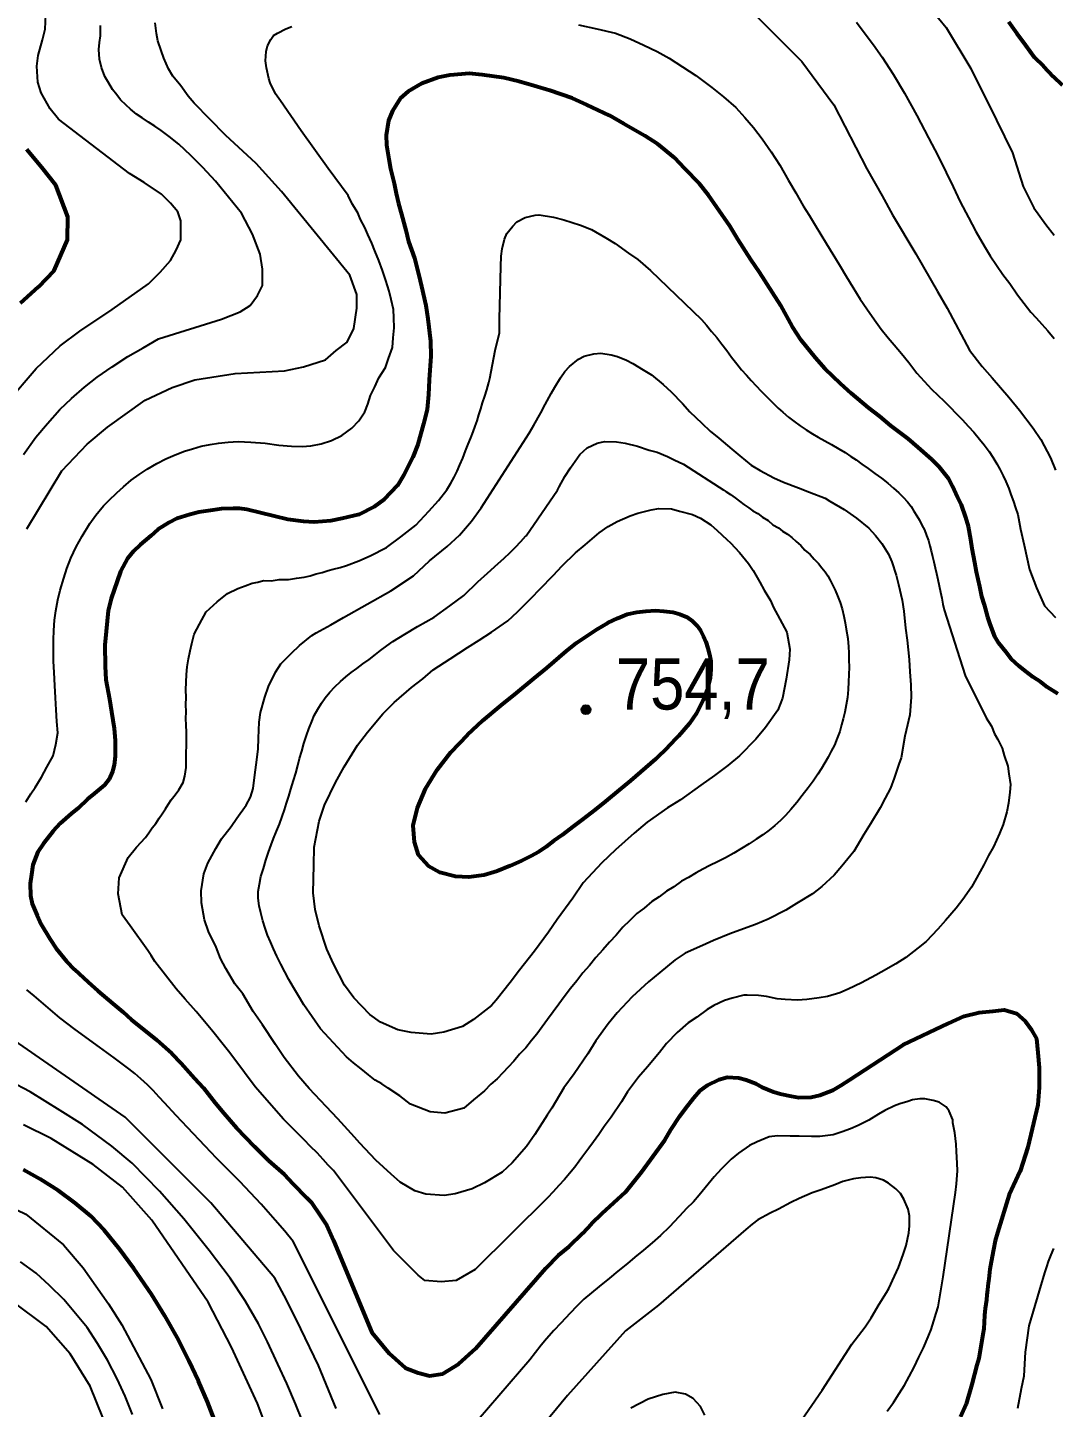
# Model space of a CAD drawing. Header units: metres. Extents: x 552626 to 559174, y 1843804 to 1852371.
# Drawn here: x 558177.1 to 558518.5, y 1846339 to 1846798.3 of the extents above; entities that cross this region are included whole.
import ezdxf

# ---------------------------------------------------------------- set-up
doc = ezdxf.new("R2010")
doc.units = ezdxf.units.M
doc.header["$LTSCALE"] = 6.8
for name, color, linetype, lineweight in [('1', 7, 'Continuous', 25), ('2', 7, 'Continuous', 53), ('5', 7, 'Continuous', 25)]:
    doc.layers.add(name, color=color, linetype=linetype, lineweight=lineweight)

msp = doc.modelspace()

# ---------------------------------------------------------------- hatches: boundary and pattern name
at = {"layer": '5'}
msp.add_hatch(color=256, dxfattribs=at).paths.add_polyline_path([(558364.42, 1846571.29, 1), (558361.42, 1846571.29, 1)])

# ---------------------------------------------------------------- linework, layer by layer
at = {"layer": '1'}
for points in [[(558413, 1846808.86), (558434.78, 1846786.97), (558445.42, 1846772.52), (558456.39, 1846751.25), (558461.53, 1846742.26), (558464.99, 1846735.96), (558472.72, 1846723), (558479.94, 1846710.44), (558483.17, 1846704.87), (558490.6, 1846690.85), (558494.8, 1846685.42), (558498.13, 1846681.73), (558503.61, 1846675.29), (558507.18, 1846670.96), (558511.79, 1846664.92), (558514.3, 1846661.14), (558517.57, 1846655.11), (558519.21, 1846650.97)], [(558170.05, 1846673.31), (558179.98, 1846684.76), (558187.93, 1846692.37), (558194.51, 1846697.22), (558205.25, 1846704.45), (558217.33, 1846712.95), (558221.24, 1846716.87), (558224.65, 1846720.78), (558226.6, 1846724.21), (558228.07, 1846727.63), (558228.07, 1846730.57), (558228.07, 1846734), (558227.09, 1846736.93), (558224.65, 1846739.87), (558221.73, 1846742.8), (558215.87, 1846746.72), (558210.99, 1846749.65), (558187.39, 1846767.79), (558184.58, 1846771.21), (558181.64, 1846776.53), (558180.48, 1846780.14), (558180.21, 1846785.43), (558180.63, 1846788.97), (558182.11, 1846794.21), (558182.95, 1846797.72), (558183.14, 1846802.65)], [(558477.66, 1846804.52), (558482.79, 1846798.26), (558491.05, 1846784.6), (558499.56, 1846767.47), (558504.93, 1846756.53), (558508.37, 1846745.36), (558512.01, 1846738.29), (558515.97, 1846732.76), (558518.79, 1846729.18)], [(558176.88, 1846631.47), (558188.55, 1846650.76), (558196.93, 1846659.57), (558203.69, 1846665.3), (558216.23, 1846674.21), (558225.18, 1846678.49), (558232.77, 1846681.02), (558246.16, 1846683.13), (558262.61, 1846683.99), (558268.96, 1846685.36), (558276.21, 1846687.63), (558279.84, 1846690.81), (558283.47, 1846693.54), (558285.73, 1846698.09), (558286.64, 1846704.91), (558286.64, 1846709.45), (558284.37, 1846715.82), (558261.57, 1846743.71), (558253.22, 1846753.02), (558242.96, 1846762.45), (558232.51, 1846773.14), (558230.59, 1846775.41), (558228.11, 1846778.87), (558225.49, 1846782.15), (558223.97, 1846784.55), (558222.47, 1846788.12), (558221.61, 1846790.6), (558220.48, 1846793.88), (558220.04, 1846796.32)], [(558210.48, 1846688.75), (558215.62, 1846691.67), (558220.65, 1846694.66), (558241.64, 1846701.2), (558247.86, 1846703.7), (558251.18, 1846705.78), (558253.67, 1846709.1), (558255.32, 1846712.43), (558255.32, 1846717.83), (558254.49, 1846722.82), (558252.01, 1846729.47), (558248.28, 1846736.54), (558239.65, 1846747.11), (558235.46, 1846751.72), (558231.49, 1846755.72), (558227.4, 1846759.42), (558224.27, 1846761.99), (558221.59, 1846764.01), (558219.52, 1846765.51), (558217.38, 1846766.75), (558215.29, 1846768.26), (558213.35, 1846769.47), (558211.33, 1846771.06), (558209.87, 1846772.49), (558207.99, 1846774.26), (558206.85, 1846775.88), (558205.38, 1846777.65), (558204.15, 1846779.79), (558202.78, 1846781.99), (558201.67, 1846785.03), (558201.04, 1846787.77), (558200.86, 1846790.94), (558201.1, 1846793.27), (558201.34, 1846795.48), (558201.43, 1846797.32), (558201.41, 1846799.01)], [(558220.04, 1846796.32), (558219.55, 1846799.84)], [(558287.89, 1846734.42), (558286.98, 1846736.65), (558285.18, 1846739.65), (558283.84, 1846742.37), (558277.1, 1846751.32), (558268.15, 1846763.93), (558261.29, 1846773.88), (558259.57, 1846776.22), (558257.88, 1846779.9), (558257.42, 1846781.27), (558256.68, 1846784.88), (558256.3, 1846787.2), (558256.48, 1846790.27), (558257, 1846792.23), (558258.07, 1846794.26), (558258.95, 1846795.6), (558260.27, 1846796.43), (558263.04, 1846797.82), (558265.02, 1846798.64)], [(558360.41, 1846799.16), (558366.57, 1846797.87), (558372.72, 1846796.43), (558377.67, 1846794.52), (558382.17, 1846792.46), (558386.62, 1846790.32), (558390.57, 1846788.11), (558395.11, 1846785.24), (558399.49, 1846782.33), (558404.82, 1846778.35), (558408.67, 1846775.23), (558412.77, 1846771.62), (558415.75, 1846768.36), (558418.65, 1846765.04), (558421.6, 1846761.26), (558424.55, 1846756.9), (558427.42, 1846752.43), (558430.31, 1846747.35), (558432.76, 1846743.28), (558435.26, 1846738.94), (558437.24, 1846735.82), (558439.21, 1846732.5), (558441.13, 1846729.39), (558442.97, 1846726.31), (558445.09, 1846722.87), (558447.17, 1846719.39)], [(558452.96, 1846800.05), (558455.56, 1846796.58), (558458.62, 1846792.48), (558461.51, 1846788.37), (558465.2, 1846782.8), (558468.97, 1846776.39), (558473.05, 1846769), (558476.95, 1846761.58), (558480.16, 1846755.44), (558482.77, 1846749.99), (558485.15, 1846745.27), (558487.41, 1846740.3)], [(558487.41, 1846740.3), (558490.18, 1846735.05), (558492.65, 1846730.35), (558495.4, 1846725.66), (558497.47, 1846722.34), (558499.59, 1846719.19), (558501.69, 1846716.08), (558503.95, 1846713.06), (558506.49, 1846709.29), (558508.77, 1846706.45), (558510.96, 1846703.54), (558512.76, 1846701.67), (558514.65, 1846699.52), (558516.65, 1846697.3), (558518.71, 1846694.82)], [(558185.78, 1846587.38), (558185.74, 1846591.19), (558185.72, 1846594.45), (558185.84, 1846597.62), (558186.09, 1846601.05), (558186.48, 1846604.14), (558187.17, 1846607.79), (558187.94, 1846611.04), (558189.13, 1846615), (558190.19, 1846618.2), (558191.51, 1846621.68), (558193.33, 1846625.41), (558195.27, 1846628.95), (558197.85, 1846633.18), (558199.83, 1846635.97), (558202.33, 1846639.12), (558204.15, 1846640.91), (558206.78, 1846643.46), (558209.04, 1846645.46), (558211.59, 1846647.63), (558214.24, 1846649.51), (558216.95, 1846651.27), (558220.18, 1846653.23), (558223.16, 1846654.73), (558226.2, 1846656.12), (558229.33, 1846657.28), (558231.97, 1846658.06), (558234.92, 1846658.95), (558237.85, 1846659.48), (558240.66, 1846659.92), (558243.83, 1846660.29), (558247.22, 1846660.46), (558251.45, 1846660.3), (558256.18, 1846659.95), (558260.77, 1846659.3), (558264.92, 1846658.93), (558268.48, 1846658.8), (558271.38, 1846659.07), (558274.78, 1846659.69), (558278.3, 1846660.84), (558281.71, 1846662.45), (558285.01, 1846664.89), (558287.33, 1846667.38), (558289.38, 1846670.38), (558290.38, 1846672.97), (558291.22, 1846675.76), (558292.72, 1846678.67), (558294.04, 1846681.65), (558296.18, 1846685.09), (558297.27, 1846688.18), (558298.57, 1846691.78), (558298.77, 1846694.98), (558299.13, 1846698.39), (558299.03, 1846701.61), (558298.87, 1846704.49), (558298.15, 1846707.72), (558297.42, 1846710.59), (558296.39, 1846714.12), (558295.2, 1846717.46), (558293.97, 1846720.79), (558292.63, 1846723.97), (558291.68, 1846726.53), (558290.3, 1846729.45), (558289.32, 1846731.76), (558287.89, 1846734.42)], [(558327.98, 1846671.32), (558328.51, 1846673.35), (558329.23, 1846675.55), (558329.9, 1846677.73), (558330.57, 1846680.09), (558330.95, 1846681.44), (558332.73, 1846690.75), (558334.2, 1846696.64), (558334.2, 1846701.35), (558334.64, 1846718.71), (558334.67, 1846722.23), (558335.03, 1846724.64), (558335.86, 1846727.88), (558336.58, 1846729.68), (558338.65, 1846732.12), (558339.98, 1846733.62), (558342.65, 1846735.09), (558346.07, 1846735.8), (558347.38, 1846735.97), (558352.13, 1846735.14), (558355.55, 1846734.33), (558361.09, 1846732.56), (558364.8, 1846731.03), (558369.6, 1846728.31), (558372.68, 1846726.42), (558377.07, 1846723.17), (558380.18, 1846721.09), (558384.43, 1846717.45), (558401.35, 1846701.06), (558403.03, 1846699.21), (558404.76, 1846697.12), (558406.47, 1846695.11), (558408.15, 1846692.93), (558409.8, 1846690.81), (558411.41, 1846688.52), (558413.12, 1846686.38), (558414.73, 1846684.32), (558416.39, 1846682.54), (558417.89, 1846680.84), (558419.57, 1846679.02), (558421.29, 1846677.25), (558423.18, 1846675.24), (558425.02, 1846673.46), (558426.84, 1846671.61), (558428.47, 1846670.22), (558430.28, 1846668.65), (558432.13, 1846667.29), (558434.21, 1846665.75), (558436.22, 1846664.39), (558438.29, 1846663.11), (558440.26, 1846661.95), (558442.43, 1846660.73), (558444.65, 1846659.49), (558447.05, 1846658.02), (558449.14, 1846656.85), (558451.12, 1846655.47), (558452.84, 1846654.41), (558454.78, 1846652.97), (558456.83, 1846651.56), (558459.11, 1846649.86), (558461.29, 1846648.26), (558463.38, 1846646.58), (558465.27, 1846645.02), (558467.03, 1846643.43), (558468.6, 1846641.89)], [(558447.17, 1846719.39), (558449.61, 1846715.35), (558451.77, 1846711.87), (558454.22, 1846707.92), (558456.44, 1846704.63), (558458.98, 1846700.96), (558461.21, 1846697.94), (558463.51, 1846695.04), (558465.52, 1846692.73), (558467.92, 1846689.74), (558470.36, 1846686.8), (558473, 1846683.29), (558475.5, 1846680.62), (558477.88, 1846677.87), (558480.08, 1846675.95), (558482.12, 1846673.88), (558484.16, 1846671.95), (558486.18, 1846669.78), (558488.15, 1846667.83), (558490.23, 1846665.55), (558492.02, 1846663.59), (558493.92, 1846661.3), (558495.43, 1846659.37), (558497.07, 1846657.15), (558498.29, 1846655.27), (558499.62, 1846653.11), (558500.61, 1846651.26), (558501.75, 1846649.08), (558502.63, 1846647.15), (558503.61, 1846644.88), (558504.37, 1846642.86), (558505.25, 1846640.52), (558505.91, 1846638.44), (558506.65, 1846636.16), (558507.57, 1846631.31), (558508.81, 1846625.97), (558510.57, 1846617.87), (558512.85, 1846611.78), (558515.57, 1846605.81), (558519.22, 1846601.97)], [(558175.77, 1846656.2), (558179.9, 1846661.98), (558183.7, 1846666.49), (558187.89, 1846671.11), (558191.75, 1846674.79), (558196.06, 1846678.64), (558200.33, 1846681.91), (558205.27, 1846685.39), (558210.48, 1846688.75)], [(558344.01, 1846663.3), (558345.57, 1846665.97), (558347.91, 1846670.06), (558349.37, 1846672.81), (558351.38, 1846676.48), (558352.54, 1846678.62), (558354.43, 1846681.71), (558355.88, 1846683.79), (558357.48, 1846685.42), (558360.41, 1846687.87), (558362.37, 1846688.88), (558365.5, 1846689.65), (558367.85, 1846689.85), (558371.34, 1846689.34), (558373.41, 1846688.74), (558376.4, 1846687.59), (558378.54, 1846686.44), (558382.02, 1846684.4), (558384.71, 1846682.65), (558388.63, 1846679.44), (558391.31, 1846677.02), (558395.03, 1846673.11), (558397.46, 1846670.38), (558401.45, 1846666.6), (558404.26, 1846663.91), (558407.2, 1846661.62), (558411.46, 1846657.97), (558414.11, 1846655.74), (558417.93, 1846652.61), (558420.91, 1846650.8), (558425.48, 1846648.43), (558428.71, 1846646.93), (558433.69, 1846645.08), (558437.29, 1846643.63), (558442.48, 1846641.62), (558444.12, 1846640.69), (558448.84, 1846637.86), (558453, 1846634.96), (558457.03, 1846631.67), (558459.33, 1846629.2), (558461.37, 1846626.6), (558463.62, 1846622.99), (558464.7, 1846620.47), (558466.12, 1846615.99), (558466.97, 1846612.96), (558468.11, 1846607.69), (558468.66, 1846604.05), (558469.28, 1846598.34), (558469.77, 1846594.41), (558470.48, 1846587.94), (558470.71, 1846583.88), (558471.06, 1846579.56), (558471.2, 1846575.4), (558470.7, 1846569.54), (558469.54, 1846564.36), (558469.03, 1846562.39), (558467.84, 1846555.21), (558467.05, 1846553.12), (558465.45, 1846548.46), (558464.25, 1846545.17), (558462.48, 1846541.81), (558460.8, 1846538.56), (558457.67, 1846533.23), (558455.45, 1846529.72), (558452.07, 1846524.08)], [(558226.26, 1846542.95), (558227.46, 1846544.61), (558228.85, 1846546.97), (558229.48, 1846549.09), (558229.92, 1846551.99), (558229.91, 1846554.38), (558229.9, 1846557.02), (558229.98, 1846559.24), (558230.05, 1846561.5), (558229.95, 1846563.8), (558229.94, 1846566.04), (558229.77, 1846568.36), (558229.86, 1846570.58), (558229.73, 1846572.97), (558229.84, 1846575.35), (558229.78, 1846577.86), (558229.85, 1846580.45), (558229.95, 1846582.9), (558230.25, 1846585.52), (558230.67, 1846588.12), (558231.23, 1846590.79), (558231.8, 1846593.3), (558232.55, 1846596.38), (558234.29, 1846599.74), (558236.55, 1846603.78), (558240.25, 1846607.19), (558243.61, 1846609.95), (558247.13, 1846611.62), (558249.56, 1846612.49), (558251.86, 1846613.3), (558253.72, 1846613.7), (558255.68, 1846614.23), (558258.18, 1846614.15), (558260.8, 1846614.55), (558263.96, 1846614.53), (558266.56, 1846615.04), (558269.13, 1846615.35), (558271.16, 1846615.79), (558273.17, 1846616.44), (558275.1, 1846616.86), (558277.12, 1846617.6), (558278.86, 1846618.06), (558281.09, 1846618.6), (558283.22, 1846619.18), (558287.34, 1846620.74), (558291.11, 1846622.47), (558296.55, 1846625.27), (558301.32, 1846628.78), (558306.29, 1846632.68), (558310.67, 1846637.3), (558313.88, 1846640.92), (558316.67, 1846644.45), (558318.01, 1846646.65), (558319.07, 1846648.62), (558320.07, 1846650.61), (558321, 1846652.79), (558321.94, 1846654.94), (558322.89, 1846657.41), (558323.77, 1846659.6), (558324.59, 1846661.75), (558325.37, 1846663.68), (558326.04, 1846665.57), (558326.77, 1846667.43), (558327.27, 1846669.4), (558327.98, 1846671.32)], [(558249.89, 1846539.42), (558251.35, 1846542.17), (558252.23, 1846545.03), (558252.71, 1846549.56), (558253.24, 1846552.85), (558253.81, 1846558.15), (558253.93, 1846561.77), (558254.21, 1846567.13), (558254.66, 1846570.32), (558256.11, 1846575.44), (558257.29, 1846578.92), (558259.64, 1846583.68), (558261.37, 1846586.55), (558264.93, 1846590.04), (558267.56, 1846592.55), (558271.69, 1846595.92), (558273.2, 1846596.77), (558278, 1846599.46), (558282.25, 1846601.9), (558298, 1846610.79), (558305.5, 1846615.81), (558310.82, 1846620.82), (558316.76, 1846625.53), (558320.82, 1846629.29), (558324.89, 1846633.99), (558328.02, 1846638.38), (558344.01, 1846663.3)], [(558353.48, 1846644.26), (558354.01, 1846645.37), (558355.85, 1846648.83), (558357.76, 1846651.72), (558360.9, 1846656.19), (558363.28, 1846658.39), (558366.69, 1846659.95), (558369.1, 1846660.45), (558373.09, 1846660.38), (558375.99, 1846659.98), (558380.1, 1846658.98), (558383.96, 1846657.66), (558386.61, 1846656.95), (558390.02, 1846655.48), (558392.24, 1846654.43), (558395.36, 1846653.01), (558408.86, 1846644.33), (558409.46, 1846643.91), (558411, 1846642.87), (558412.55, 1846641.71), (558414.08, 1846640.6), (558415.52, 1846639.5), (558417.09, 1846638.48), (558418.46, 1846637.45), (558420.14, 1846636.49), (558421.68, 1846635.28), (558423.58, 1846634.16), (558425.16, 1846632.81), (558426.98, 1846631.75), (558428.35, 1846630.68), (558429.97, 1846629.64), (558431.39, 1846628.56), (558432.85, 1846627.23), (558434.43, 1846625.9), (558435.78, 1846624.37), (558437.5, 1846622.87), (558438.83, 1846621.35), (558440.3, 1846619.87), (558441.45, 1846618.49), (558442.51, 1846617.1), (558443.42, 1846615.76), (558444.25, 1846614.33), (558445.03, 1846612.81), (558445.88, 1846611.02), (558446.64, 1846609.12), (558447.53, 1846606.88), (558448.19, 1846604.78), (558448.8, 1846602.39), (558449.2, 1846600.15), (558449.54, 1846597.99), (558450.05, 1846594.89), (558450.3, 1846592.19), (558450.46, 1846590.14), (558450.45, 1846587.8), (558450.47, 1846585.39), (558450.36, 1846582.98), (558450.33, 1846580.55), (558450.16, 1846577.95), (558449.92, 1846575.31), (558449.55, 1846572.82), (558449.04, 1846570.44), (558448.53, 1846568.23), (558447.96, 1846566.19), (558447.39, 1846563.93), (558446.55, 1846561.79)], [(558290.76, 1846587.96), (558292.86, 1846589.64), (558294.6, 1846590.93), (558296.63, 1846592.48), (558298.62, 1846593.92), (558302.63, 1846596.38), (558306.83, 1846598.89), (558312.38, 1846601.98), (558317.58, 1846605.78), (558322.3, 1846609.3), (558326.98, 1846613.75), (558330.16, 1846616.63), (558333.68, 1846619.87), (558335.64, 1846621.56), (558337.73, 1846623.51), (558339.49, 1846625.29), (558341.29, 1846627.23), (558342.96, 1846629.05), (558343.03, 1846629.14), (558353.48, 1846644.26)], [(558468.6, 1846641.89), (558469.94, 1846640.4), (558471.1, 1846638.82), (558472.09, 1846637.34), (558473.01, 1846635.76), (558473.9, 1846634.29), (558474.73, 1846632.7), (558475.58, 1846631.08), (558476.26, 1846629.25), (558476.87, 1846627.52), (558477.32, 1846625.74), (558477.79, 1846624.08), (558478.21, 1846622.25), (558478.72, 1846620.4), (558479.14, 1846618.5), (558479.62, 1846616.54), (558480.04, 1846614.54), (558480.49, 1846612.43), (558480.93, 1846610.33), (558481.34, 1846608.37), (558481.72, 1846606.39), (558482.1, 1846604.53), (558489.08, 1846582.64), (558496.15, 1846568.57)], [(558176.55, 1846540.58), (558178.21, 1846543.26), (558179.62, 1846545.38), (558181.79, 1846548.74), (558183.54, 1846552.11), (558185.68, 1846555.92), (558186.49, 1846559.7), (558187.16, 1846563.54), (558186.85, 1846567.35), (558186.67, 1846571.21), (558186.42, 1846575.22), (558186.17, 1846579.33), (558185.97, 1846583.62), (558185.78, 1846587.38)], [(558300.96, 1846442.76), (558297.13, 1846445.23), (558295.01, 1846446.67), (558292.79, 1846447.88), (558290.54, 1846449.69), (558288.1, 1846451.67), (558285.58, 1846453.65), (558283.23, 1846455.75), (558274.57, 1846464.97), (558269.02, 1846473.06), (558267.25, 1846475.99), (558265.61, 1846478.77), (558264.07, 1846481.4), (558262.72, 1846484.01), (558261.34, 1846486.55), (558260.11, 1846489.23), (558258.9, 1846491.59), (558257.91, 1846493.98), (558256.95, 1846496.18), (558256.2, 1846498.56), (558255.38, 1846500.98), (558254.75, 1846503.59), (558254.16, 1846505.95), (558253.89, 1846508.49), (558253.86, 1846510.72), (558254.25, 1846513.18), (558254.79, 1846515.75), (558255.6, 1846518.37), (558256.4, 1846521.21), (558257.25, 1846523.77), (558258.13, 1846526.22), (558258.99, 1846528.41), (558259.97, 1846530.79), (558260.92, 1846533.18), (558261.79, 1846535.67), (558262.66, 1846537.88), (558263.25, 1846540.13), (558264.09, 1846542.5), (558264.75, 1846544.84), (558265.64, 1846547.65), (558266.37, 1846550.08), (558267.06, 1846552.61), (558267.66, 1846554.94), (558268.36, 1846557.46), (558269.06, 1846559.96), (558269.99, 1846562.6), (558270.68, 1846564.89), (558271.7, 1846567.26), (558272.53, 1846569.29), (558273.67, 1846571.44), (558274.88, 1846573.41), (558276.17, 1846575.22), (558277.74, 1846577.09), (558279.39, 1846578.83), (558281.21, 1846580.63), (558283.07, 1846582.21), (558284.8, 1846583.67), (558286.74, 1846584.99), (558288.71, 1846586.52), (558290.76, 1846587.96)], [(558496.15, 1846568.57), (558497.84, 1846565.75), (558498.91, 1846563.23), (558500, 1846561.37), (558501.41, 1846558.42), (558502.09, 1846556.03), (558503.3, 1846552.39), (558503.71, 1846549.88), (558504.16, 1846546.33), (558504.01, 1846543.75), (558503.52, 1846540.09), (558503.01, 1846537.27), (558501.74, 1846533.04), (558500.6, 1846530.05), (558498.5, 1846525.61), (558496.88, 1846522.66), (558495.36, 1846519.62), (558492.89, 1846515.14), (558491.26, 1846512.18), (558488.37, 1846508.02), (558486.16, 1846505.19), (558482.6, 1846501.04), (558480.02, 1846498.16), (558476.17, 1846494.07), (558473.5, 1846491.93), (558469.34, 1846488.76), (558466, 1846486.63), (558461.14, 1846483.84), (558459.36, 1846482.86), (558454.66, 1846480.28), (558450.18, 1846478.2), (558447.39, 1846477), (558443.26, 1846475.82), (558440.49, 1846475.28), (558436.38, 1846474.76), (558433.36, 1846474.58), (558429.27, 1846474.73), (558426.58, 1846474.96), (558422.97, 1846475.74), (558420.37, 1846476.08), (558416.56, 1846476.17), (558415.42, 1846476.22), (558411.57, 1846475.17), (558409, 1846474.47), (558405.51, 1846472.8), (558403.3, 1846471.48), (558399.82, 1846468.95), (558396.94, 1846466.98), (558393.26, 1846463.77), (558389.74, 1846460.1), (558387.45, 1846457.16), (558383.4, 1846452.38), (558380.41, 1846448.97), (558376.76, 1846444.06), (558374.71, 1846440.77), (558371.37, 1846435.61), (558369, 1846432.56), (558367.25, 1846429.87), (558365.47, 1846427.37), (558363.84, 1846425.27), (558361.61, 1846422.23), (558360.71, 1846420.99), (558359.19, 1846419.03), (558357.5, 1846416.88), (558355.78, 1846414.88)], [(558446.55, 1846561.79), (558445.67, 1846559.48), (558444.54, 1846557.41), (558443.57, 1846555.45), (558442.43, 1846553.54), (558441.37, 1846551.67), (558440.1, 1846549.73), (558438.53, 1846547.49), (558436.89, 1846545.2), (558434.92, 1846542.67), (558433.06, 1846540.3), (558431.13, 1846538.03), (558429.32, 1846536.05), (558427.64, 1846534.34), (558425.8, 1846532.71), (558423.91, 1846531.19), (558421.76, 1846529.59), (558419.56, 1846528.13), (558417.2, 1846526.61), (558414.72, 1846525.05), (558412.14, 1846523.54), (558409.33, 1846521.95), (558406.68, 1846520.58), (558404.16, 1846519.36), (558401.83, 1846518.11), (558399.57, 1846516.98), (558397.09, 1846515.4), (558394.77, 1846514.12), (558392.21, 1846512.33), (558389.79, 1846510.89), (558387.24, 1846508.95), (558384.81, 1846507.36), (558382.25, 1846505.22), (558379.88, 1846503.36), (558377.47, 1846500.93), (558375.21, 1846498.81), (558372.95, 1846496.21), (558370.73, 1846493.91), (558368.57, 1846491.28), (558366.27, 1846488.81), (558364.1, 1846486.13), (558361.94, 1846483.64), (558359.85, 1846480.96), (558357.79, 1846478.39), (558355.72, 1846475.69), (558353.89, 1846473.2), (558352, 1846470.66), (558350.18, 1846468.08), (558348.41, 1846465.69), (558346.64, 1846463.21), (558344.83, 1846461.09), (558342.91, 1846458.67), (558340.85, 1846456.6), (558338.95, 1846454.31), (558337.03, 1846452.23), (558335.27, 1846450.38), (558333.4, 1846448.43), (558331.27, 1846446.59), (558329.21, 1846444.41), (558325.56, 1846441.41), (558322.24, 1846438.61), (558315.94, 1846436.95), (558311.12, 1846437.4), (558304.56, 1846439.98), (558300.96, 1846442.76)], [(558355.78, 1846414.88), (558353.93, 1846412.84), (558352.01, 1846410.78), (558350.09, 1846408.79), (558326.1, 1846384.86), (558319.76, 1846381.22), (558314.77, 1846380.77), (558309.33, 1846381.22), (558307.06, 1846383.04), (558304.34, 1846385.77), (558298.9, 1846391.22), (558278.89, 1846417.87), (558277.19, 1846419.69), (558275.46, 1846421.54), (558273.43, 1846423.72), (558271.32, 1846425.88), (558269.13, 1846428.11), (558266.82, 1846430.37), (558264.57, 1846432.63), (558262.25, 1846434.99), (558252.89, 1846445.71), (558249.3, 1846450.48), (558245.76, 1846455.28), (558243.94, 1846457.56), (558242.2, 1846459.79), (558238.77, 1846464.1), (558233.22, 1846470.83), (558229.57, 1846474.93), (558226.6, 1846478.29), (558219.51, 1846487.48), (558218.25, 1846489.42), (558217.11, 1846491.05), (558211.27, 1846499.28), (558208.6, 1846502.97), (558207.21, 1846509.94), (558207.6, 1846515.23), (558210.63, 1846522.02), (558213.32, 1846525.45), (558216.31, 1846528.7), (558217.43, 1846530.26), (558218.61, 1846531.89), (558219.82, 1846533.37), (558220.94, 1846535.14), (558221.94, 1846536.58), (558222.98, 1846538.23), (558223.89, 1846539.67), (558224.87, 1846541.25), (558226.26, 1846542.95)], [(558452.07, 1846524.08), (558448.12, 1846519.21), (558445.56, 1846516.14), (558441.47, 1846512.39), (558438.36, 1846509.91), (558433.05, 1846506.78), (558429.44, 1846504.52), (558423.55, 1846501.5), (558419.3, 1846499.74), (558412.94, 1846497.42), (558410.85, 1846496.68), (558405.34, 1846494.38), (558401.74, 1846492.79), (558395.99, 1846490.17), (558392.57, 1846487.93), (558387.48, 1846483.78), (558383.69, 1846480.65), (558378.33, 1846475.7), (558373.3, 1846470.32), (558370.33, 1846466.72), (558366.21, 1846460.98), (558363.52, 1846456.65), (558359.03, 1846450.01), (558355.62, 1846445.4), (558351.53, 1846438.62), (558350.02, 1846436.25), (558345.88, 1846429.84), (558343.15, 1846425.89), (558338.41, 1846420.45), (558335.1, 1846417.28), (558329.18, 1846413.78), (558325.06, 1846411.75), (558319.38, 1846410.09), (558315.74, 1846409.54), (558309.7, 1846410.01), (558305.96, 1846411.07), (558301.13, 1846413.98), (558298.13, 1846416.64), (558292.99, 1846421.32), (558287.73, 1846426.93), (558285.95, 1846428.98), (558280.35, 1846435.03), (558276.5, 1846439.2), (558270.81, 1846445.14), (558267.26, 1846449.25), (558262.49, 1846455.5), (558259.58, 1846459.79), (558255.24, 1846466.37), (558252.22, 1846470.74), (558248.72, 1846476.67), (558246.11, 1846480.05), (558243.11, 1846485.09), (558241.35, 1846488.48), (558239.84, 1846492.18), (558237.29, 1846497.37), (558235.95, 1846501.29), (558234.95, 1846506.96), (558234.84, 1846510.93), (558235.74, 1846516.65), (558237.1, 1846520.15), (558239.72, 1846525.04), (558241.7, 1846528.23), (558244.89, 1846532.33), (558246.72, 1846535.13), (558249.89, 1846539.42)], [(558294.37, 1846336.67), (558265.55, 1846394.28), (558262.72, 1846397.65), (558259.55, 1846401.3), (558254.81, 1846406.63), (558251.32, 1846410.42), (558247.78, 1846414.18), (558245.82, 1846416.12), (558243.9, 1846418.08), (558240.04, 1846422.01), (558236.23, 1846426.01), (558230.32, 1846432.13), (558226.54, 1846436.17), (558222.65, 1846440.35), (558220.95, 1846442.28), (558218.96, 1846444.44), (558216.97, 1846446.37), (558214.8, 1846448.36), (558212.76, 1846450.13), (558210.85, 1846451.72), (558205.96, 1846455.34), (558201.05, 1846458.96), (558192.99, 1846464.74), (558187.8, 1846468.63), (558179.3, 1846475.95), (558176.83, 1846477.98)], [(558279.85, 1846338.61), (558273.88, 1846352.96), (558268.04, 1846365.17), (558263.24, 1846374.77), (558259.45, 1846382.06), (558238.1, 1846407.13), (558209.58, 1846435.64), (558168.39, 1846464.08)], [(558266.29, 1846340.17), (558263.4, 1846346.93), (558260.45, 1846353.46), (558256.97, 1846360.85), (558254, 1846366.88), (558249.49, 1846374.44), (558244.48, 1846382.06), (558237.58, 1846391.29), (558229.17, 1846401.82), (558221.01, 1846411.02), (558211.9, 1846420.3), (558205.15, 1846425.95), (558195.43, 1846433.14), (558187.94, 1846437.82), (558178, 1846444.03), (558171.21, 1846447.58)], [(558481.78, 1846382.48), (558485.86, 1846410.5), (558486.26, 1846413.4), (558486.57, 1846417.71), (558486.43, 1846420.35), (558486.23, 1846424.21), (558486.12, 1846426.66), (558485.65, 1846430.4), (558485.04, 1846433.74), (558485.01, 1846434.77), (558483.8, 1846437.56), (558482.76, 1846439.05), (558480.47, 1846440.66), (558478.51, 1846441.17), (558475.7, 1846441.67), (558474.08, 1846441.75), (558471.57, 1846441.34), (558470.01, 1846440.87), (558467.36, 1846440.06), (558465.65, 1846439.37), (558462.43, 1846437.83), (558460.3, 1846436.61), (558457.04, 1846434.59), (558453.47, 1846432.82), (558450.95, 1846431.74), (558448.14, 1846430.73), (558445.22, 1846429.79), (558440.74, 1846429.23), (558437.99, 1846429.17), (558433.89, 1846429.32), (558430.86, 1846429.32), (558426.68, 1846429.37), (558423.88, 1846429.02), (558419.91, 1846427.38), (558417.31, 1846426.2), (558413.64, 1846423.66), (558411.24, 1846421.65), (558407.96, 1846418.3), (558405.62, 1846415.73), (558403.56, 1846413.29), (558400.59, 1846409.69), (558398.69, 1846407.46), (558396.33, 1846405.08), (558395.41, 1846404.11), (558390.77, 1846399.1), (558387.75, 1846396.2), (558384.96, 1846393.81), (558382.03, 1846391.3), (558379.18, 1846389.07), (558376.71, 1846386.93), (558373.52, 1846384.41), (558370.77, 1846382.04), (558367.34, 1846379.3), (558364.76, 1846377.13), (558362.27, 1846375), (558359.95, 1846372.67), (558357.65, 1846370.34), (558354.55, 1846367.07), (558352.26, 1846364.63), (558349.77, 1846361.86), (558348.07, 1846359.69), (558346.13, 1846357.29), (558344.27, 1846354.83), (558327.01, 1846334.85)], [(558257.9, 1846329.11), (558253.61, 1846340.36), (558244.94, 1846359.11), (558237.17, 1846374.09), (558218.51, 1846401.37), (558208.65, 1846412.35), (558198.94, 1846419.9), (558184.92, 1846428.49), (558175.72, 1846433.09)], [(558431.27, 1846329.72), (558441.58, 1846344.73), (558451.43, 1846360.1), (558455.88, 1846365.86), (558457.88, 1846368.87), (558460.54, 1846373.37), (558462.89, 1846377.27), (558463.77, 1846378.61), (558465.62, 1846382.74), (558466.98, 1846385.56), (558468.52, 1846389.93), (558469.48, 1846392.89), (558470.37, 1846397.09), (558470.55, 1846399.48), (558470.61, 1846402.81), (558470.14, 1846405.02), (558468.68, 1846408.35), (558467.59, 1846410.21), (558466.07, 1846411.72), (558463.66, 1846413.6), (558461.92, 1846414.62), (558459.35, 1846415.44), (558457.52, 1846415.68), (558454.42, 1846415.39), (558451.99, 1846415.08), (558448.41, 1846414.16), (558445.7, 1846413.06)], [(557998.84, 1846316.62), (558012.23, 1846339.43), (558017.55, 1846348.58), (558022.45, 1846356.53), (558029.96, 1846366.52), (558042.17, 1846379.27), (558053.08, 1846389.69), (558059, 1846394.03), (558065.12, 1846397.96), (558073.72, 1846402.77), (558088.88, 1846409.13), (558098.49, 1846411.62), (558111.19, 1846413.5), (558130.77, 1846414.38), (558137.8, 1846414.54), (558150.32, 1846413.23), (558164.49, 1846409.12), (558176.58, 1846403.3), (558189.07, 1846393.08), (558195.64, 1846385.42), (558204.03, 1846373.53), (558208.51, 1846366.47), (558218.12, 1846348.27), (558222.07, 1846338.56)], [(558445.7, 1846413.06), (558441.25, 1846411.46), (558438.25, 1846410.42), (558433.93, 1846408.55), (558431.06, 1846407.25), (558426.98, 1846405.03), (558424.21, 1846403.64), (558420.12, 1846401.42), (558418.21, 1846400.04), (558416.16, 1846398.26), (558387.08, 1846373.04)], [(558506.66, 1846338.71), (558507.91, 1846345.36), (558508.73, 1846349.52), (558509.15, 1846357.42), (558510.39, 1846366.15), (558513.85, 1846377.8), (558514.37, 1846379.7), (558515.11, 1846381.9), (558515.58, 1846383.78), (558516.26, 1846385.75), (558516.83, 1846387.62), (558517.76, 1846389.82), (558518.59, 1846391.89)], [(558211.98, 1846336.68), (558209.61, 1846342.8), (558206.92, 1846348.55), (558203.71, 1846354.75), (558200.41, 1846360.27), (558196.94, 1846365.61), (558193.06, 1846370.29), (558189.15, 1846374.94), (558184.37, 1846379.55), (558179.95, 1846383.67), (558174.73, 1846387.5)], [(558202.17, 1846335.64), (558197.99, 1846346.04), (558191.31, 1846356.85), (558183.28, 1846365.9), (558172.32, 1846374.16), (558164.24, 1846377.89), (558144.48, 1846383.03), (558134.6, 1846383.81), (558126.06, 1846384.32), (558114.1, 1846385.69), (558104.85, 1846384.96), (558095.43, 1846382.06), (558085.21, 1846376.47), (558074.19, 1846366.89), (558066.99, 1846358.95), (558061.19, 1846350.17), (558053.4, 1846337.84)], [(558463.22, 1846337.81), (558465.23, 1846340.69), (558467.11, 1846343.63), (558468.95, 1846346.47), (558470.53, 1846349.35), (558472.13, 1846352.39), (558473.73, 1846355.72), (558475.21, 1846358.88), (558476.81, 1846362.45), (558477.77, 1846364.99), (558478.66, 1846367.85), (558479.52, 1846370.41), (558480.12, 1846372.44), (558481.78, 1846382.48)], [(558387.08, 1846373.04), (558376.06, 1846364.48), (558356.79, 1846342.94), (558327.98, 1846308.08)], [(558402.54, 1846336.41), (558401.05, 1846339.37), (558398.6, 1846341.95), (558396.03, 1846343.41), (558392.65, 1846344.13), (558388.47, 1846343.35), (558383.59, 1846341.71), (558377.9, 1846338.8)], [(558268.58, 1846334.41), (558266.29, 1846340.17)]]:
    msp.add_lwpolyline(points, dxfattribs=at)
msp.add_lwpolyline([(558429.73, 1846596.99), (558430.81, 1846591.43), (558430.51, 1846587.78), (558429.6, 1846581.4), (558428.39, 1846575.07), (558426.81, 1846571.07), (558422.68, 1846565.33), (558419.46, 1846561.41), (558413.98, 1846555.88), (558410.11, 1846552.64), (558405.68, 1846549.33), (558401.15, 1846546.1), (558394.34, 1846541.26), (558390.03, 1846538.54), (558383.31, 1846533.8), (558378.92, 1846530.12), (558372.78, 1846524.6), (558368.19, 1846520.22), (558362, 1846513.56), (558358.55, 1846508.47), (558353.36, 1846501.36), (558350.46, 1846497.2), (558345.84, 1846490.82), (558340.83, 1846484.59), (558337.74, 1846480.41), (558333.06, 1846474.59), (558331.48, 1846472.78), (558325.5, 1846468.14), (558321.81, 1846465.78), (558315.59, 1846463.86), (558311.39, 1846463.24), (558304.76, 1846463.83), (558300.38, 1846464.71), (558294.56, 1846467.21), (558291, 1846469.8), (558285.66, 1846475.31), (558282.56, 1846479.57), (558278.92, 1846486.62), (558276.69, 1846491.57), (558274.1, 1846499.32), (558272.86, 1846504.68), (558272.16, 1846510.29), (558272.42, 1846519.54), (558272.53, 1846525.53), (558274.12, 1846534.09), (558275.92, 1846539.45), (558279.62, 1846547.04), (558282.48, 1846552.24), (558286.9, 1846559.44), (558290.26, 1846563.76), (558295.38, 1846569.91), (558299.09, 1846573.61), (558304.83, 1846578.6), (558308.64, 1846581.55), (558312.08, 1846584.45), (558317.69, 1846588.19), (558323.49, 1846591.96), (558327.37, 1846594.34), (558331.5, 1846597.04), (558336.92, 1846600.76), (558340.15, 1846603.83), (558344.71, 1846608.39), (558347.64, 1846611.51), (558352.04, 1846615.86), (558355.05, 1846619.09), (558359.45, 1846623.44), (558362.72, 1846626.13), (558367.35, 1846630.13), (558370.32, 1846632.21), (558373.34, 1846633.92), (558377.66, 1846635.79), (558380.21, 1846636.68), (558384.63, 1846637.8), (558387.14, 1846638.21), (558391.43, 1846638.08), (558394.09, 1846637.37), (558398.41, 1846636.2), (558401.03, 1846635.01), (558404.54, 1846632.79), (558406.59, 1846630.86), (558409.82, 1846627.84), (558411, 1846626.76), (558414.06, 1846623.53), (558416.99, 1846619.91), (558418.52, 1846617.53), (558420.8, 1846613.73), (558422.27, 1846611.07), (558424.32, 1846607.62), (558425.37, 1846605.28), (558426.63, 1846602.78)], close=True, dxfattribs=at)
at = {"layer": '2'}
for points in [[(558503.49, 1846800.15), (558506.29, 1846796.28), (558509.18, 1846792.46), (558512.08, 1846788.44), (558515.18, 1846785.44), (558518.37, 1846781.94), (558521.38, 1846779.07)], [(558492.84, 1846617.17), (558492.36, 1846620.24), (558491.4, 1846624.87), (558491.02, 1846627.86), (558490.19, 1846632.23), (558489.34, 1846635.25), (558487.86, 1846639.44), (558486.6, 1846641.94), (558484.9, 1846645.62), (558483.53, 1846648.21), (558480.48, 1846652.1), (558477.99, 1846654.54), (558473.5, 1846658.54), (558470.11, 1846661.35), (558464.43, 1846665.76), (558460.72, 1846668.82), (558456.93, 1846671.76), (558451.31, 1846676.47), (558447.66, 1846679.81), (558442.49, 1846684.68), (558439.27, 1846688.36), (558434.55, 1846694.23), (558431.61, 1846698.71), (558427.79, 1846705.73), (558424.96, 1846710.13), (558420.7, 1846716.81), (558417.79, 1846721.1), (558413.42, 1846727.87), (558410.78, 1846732.29), (558406.49, 1846738.5), (558403.7, 1846742.52), (558400.68, 1846746.23), (558395.75, 1846751.41), (558392.37, 1846754.88), (558386.85, 1846759.51), (558382.53, 1846762.19), (558375.56, 1846766.26), (558370.75, 1846768.98), (558363.27, 1846772.61), (558358.34, 1846774.75), (558350.9, 1846777.33), (558345.67, 1846778.86), (558340.74, 1846780.33), (558335.56, 1846781.49), (558328.4, 1846782.49), (558324.06, 1846782.99), (558317.68, 1846782.38), (558313.77, 1846781.7), (558308.33, 1846779.69), (558303.72, 1846777.03), (558301.07, 1846774.7), (558298.54, 1846770.58), (558297.23, 1846767.38), (558296.43, 1846762.43), (558296.56, 1846759.12), (558297.33, 1846754.47), (558297.91, 1846751.31), (558299.11, 1846746.33), (558299.8, 1846743.09), (558300.51, 1846739.67), (558301.52, 1846736.19), (558302.95, 1846730.85), (558303.89, 1846727.08), (558305.82, 1846721.52), (558307.3, 1846715.82)], [(558174.79, 1846706.57), (558180.78, 1846712), (558185.92, 1846717.43), (558190.43, 1846727.65), (558190.55, 1846735.33), (558186.56, 1846745.87), (558181.82, 1846751.67), (558176.83, 1846757.64)], [(558307.3, 1846715.82), (558308.25, 1846712.04), (558309.6, 1846705.75), (558310.35, 1846701.29), (558311.19, 1846693.89), (558311.34, 1846688.87), (558310.8, 1846681.01), (558310.48, 1846676.03), (558310.04, 1846671.13), (558308.84, 1846666.33), (558307.04, 1846659.45), (558305.29, 1846655.24), (558302.31, 1846649.45), (558300.19, 1846645.86), (558295.74, 1846641.22), (558292.44, 1846638.72), (558287.44, 1846636.19), (558281.82, 1846634.82), (558278.02, 1846634.06), (558272.46, 1846633.65), (558268.92, 1846633.87), (558263.71, 1846634.55), (558250.08, 1846637.88), (558247.66, 1846638.24), (558245.48, 1846638.25), (558241.61, 1846638.05), (558238.8, 1846637.7), (558234.15, 1846636.93), (558231.1, 1846636.26), (558226.81, 1846634.87), (558224.22, 1846633.5), (558220.42, 1846631.22), (558218.12, 1846629.13), (558214.6, 1846626.12), (558212.4, 1846623.95), (558210.42, 1846621.61), (558208.02, 1846617.22), (558206.9, 1846614.04), (558204.96, 1846608.29), (558203.95, 1846604.17), (558203.3, 1846597.25), (558202.82, 1846592.73), (558202.94, 1846585.71), (558203.13, 1846581.18), (558204.4, 1846574.78), (558205.03, 1846570.58), (558205.92, 1846564.99), (558206.3, 1846561.15), (558206.21, 1846555.82), (558205.92, 1846552.83), (558205.43, 1846550.68), (558204.24, 1846548.06), (558202.76, 1846546.17), (558199.41, 1846543.37), (558197.08, 1846541.47), (558193.94, 1846538.51), (558191.61, 1846536.6), (558187.93, 1846533.39), (558185.59, 1846530.81), (558182.4, 1846526.71), (558180.56, 1846523.92), (558178.92, 1846519.62), (558178.38, 1846516.33), (558177.98, 1846513.43), (558178.12, 1846509.26)], [(558519.97, 1846576.49), (558516.36, 1846578.79), (558514.15, 1846580.51), (558511.77, 1846582.01), (558508.83, 1846584.3), (558507.04, 1846585.7), (558504.44, 1846588.22), (558502.74, 1846590.38), (558500.37, 1846593.41), (558499.05, 1846595.62), (558497.49, 1846599.7), (558496.63, 1846602.06), (558495.55, 1846606.11), (558494.72, 1846608.95), (558494.03, 1846612.19), (558492.84, 1846617.17)], [(558178.12, 1846509.26), (558178.64, 1846506.67), (558180.28, 1846502.69), (558181.69, 1846499.74), (558184.57, 1846494.97), (558186.59, 1846491.71), (558190.07, 1846487.49), (558192.69, 1846484.77), (558197.3, 1846480.51), (558200.51, 1846477.68), (558205.5, 1846473.46), (558208.79, 1846470.73), (558211.7, 1846467.96), (558214.96, 1846465.43), (558220.04, 1846461.31), (558225.16, 1846456.82), (558228.22, 1846453.6), (558232.64, 1846448.64), (558235.71, 1846445.42), (558239.57, 1846440.39), (558242.47, 1846436.95), (558246.6, 1846432.05), (558249.64, 1846429.01), (558252.6, 1846425.87), (558257.26, 1846421.23), (558262.49, 1846416.66), (558265.55, 1846413.43), (558270.03, 1846408.77), (558271.45, 1846407.33), (558274.7, 1846402.61), (558276.7, 1846399.53), (558278.93, 1846394.59), (558291.7, 1846364), (558297.41, 1846356.93), (558302.78, 1846352.21), (558307.15, 1846350.53), (558310.84, 1846349.52), (558315.21, 1846350.19), (558320.59, 1846353.56), (558326.3, 1846358.61), (558349.62, 1846385.39), (558353.83, 1846389.72), (558357.37, 1846392.54), (558361.85, 1846396.99), (558364.79, 1846400.11), (558368.33, 1846403.51), (558376.06, 1846410.61), (558381.45, 1846417.26), (558389.19, 1846427.99), (558391.14, 1846431.37), (558394.18, 1846435.92), (558396.03, 1846438.53), (558398.81, 1846442.1), (558400.98, 1846444.46), (558403.41, 1846446.28), (558407.25, 1846448.18), (558410, 1846448.91), (558413.73, 1846448.71), (558416.27, 1846448.08), (558419.47, 1846446.77), (558421.61, 1846445.62), (558425.31, 1846444.09), (558427.59, 1846443.33), (558431.38, 1846442.57), (558433.8, 1846442.21)], [(558433.8, 1846442.21), (558437.87, 1846442.25), (558440.73, 1846442.89), (558445.08, 1846444.57), (558447.9, 1846446.25), (558450.62, 1846448.02), (558468.51, 1846459.68), (558483.43, 1846466.74), (558488.82, 1846469.24), (558493.8, 1846470.49), (558498.36, 1846470.9), (558502.09, 1846471.32), (558506.23, 1846470.07), (558509.14, 1846467.58), (558511.21, 1846464.67), (558512.87, 1846461.76), (558513.28, 1846457.18), (558513.7, 1846452.19), (558513.7, 1846445.54), (558513.28, 1846439.72), (558509.97, 1846425.58), (558507.48, 1846417.69), (558503.75, 1846409.79), (558499.85, 1846397.11)], [(558239.25, 1846335.09), (558237.03, 1846340.88), (558233.95, 1846347.79), (558230.82, 1846354.52), (558227.29, 1846361.5), (558222.79, 1846369.45), (558218.34, 1846376.65), (558212.53, 1846385.21), (558207.84, 1846391.61), (558202.58, 1846397.97), (558198.12, 1846402.63), (558192.92, 1846407.01), (558187.31, 1846411.18), (558181.35, 1846414.97), (558175.8, 1846418.08)], [(558499.85, 1846397.11), (558499.14, 1846394.46), (558498.55, 1846391.53), (558497.73, 1846387.44), (558497.37, 1846385.02), (558497.02, 1846381.75), (558496.81, 1846380.39), (558496.61, 1846378.18), (558496.35, 1846376.53), (558496.18, 1846374.8), (558495.79, 1846371.9), (558495.51, 1846369.59), (558495.3, 1846365.19), (558495.05, 1846363.35), (558493.68, 1846355.3), (558493.01, 1846353.12), (558491.35, 1846346.65), (558489.5, 1846340.14), (558487.56, 1846335.91)]]:
    msp.add_lwpolyline(points, dxfattribs=at)
msp.add_lwpolyline([(558359.84, 1846593.5), (558363.11, 1846595.74), (558366.48, 1846597.91), (558370.25, 1846600.15), (558373.51, 1846601.73), (558376.67, 1846602.99), (558379.9, 1846603.74), (558382.87, 1846604.08), (558386.12, 1846604.2), (558388.86, 1846604.04), (558391.79, 1846603.68), (558394.15, 1846603.02), (558396.56, 1846601.99), (558398.33, 1846600.79), (558399.95, 1846599.19), (558401.04, 1846597.61), (558402.04, 1846595.65), (558402.78, 1846593.84), (558403.51, 1846591.74), (558404.03, 1846589.66), (558404.47, 1846587.4), (558404.5, 1846584.62), (558404.26, 1846581.71), (558403.32, 1846577.88), (558401.98, 1846574.36), (558399.76, 1846570.12), (558397.23, 1846566.57), (558393.76, 1846562.4), (558390.24, 1846558.89), (558386.06, 1846554.82), (558377.76, 1846547.54), (558374, 1846544.44), (558369.4, 1846540.63), (558365.98, 1846537.89), (558361.68, 1846534.53), (558358.61, 1846532.25), (558355.1, 1846529.63), (558352.26, 1846527.56), (558349.65, 1846525.59), (558347.23, 1846523.95), (558344.6, 1846522.45), (558341.5, 1846520.95), (558337.66, 1846519.24), (558333.41, 1846517.53), (558328.95, 1846516.18), (558323.97, 1846515.49), (558319.5, 1846515.76), (558314.33, 1846517.07), (558310.58, 1846519.2), (558307.24, 1846522.87), (558305.85, 1846527.16), (558305.44, 1846532.66), (558306.89, 1846538.57), (558309.58, 1846544.92), (558313.44, 1846551.27), (558317.94, 1846557.06), (558323.48, 1846562.88), (558328.62, 1846567.61), (558334.69, 1846572.74), (558339.82, 1846576.87), (558345.67, 1846581.72), (558349.9, 1846585.13), (558356.47, 1846590.83)], close=True, dxfattribs=at)
at = {"layer": '5'}
msp.add_circle((558362.92, 1846571.29), 1.5, dxfattribs=at)

# ---------------------------------------------------------------- texts
at = {"layer": '5', "width": 0.9}
msp.add_text('754,7', height=17, dxfattribs=at).set_placement((558372.92, 1846571.29))

doc.saveas('drawing.dxf')
